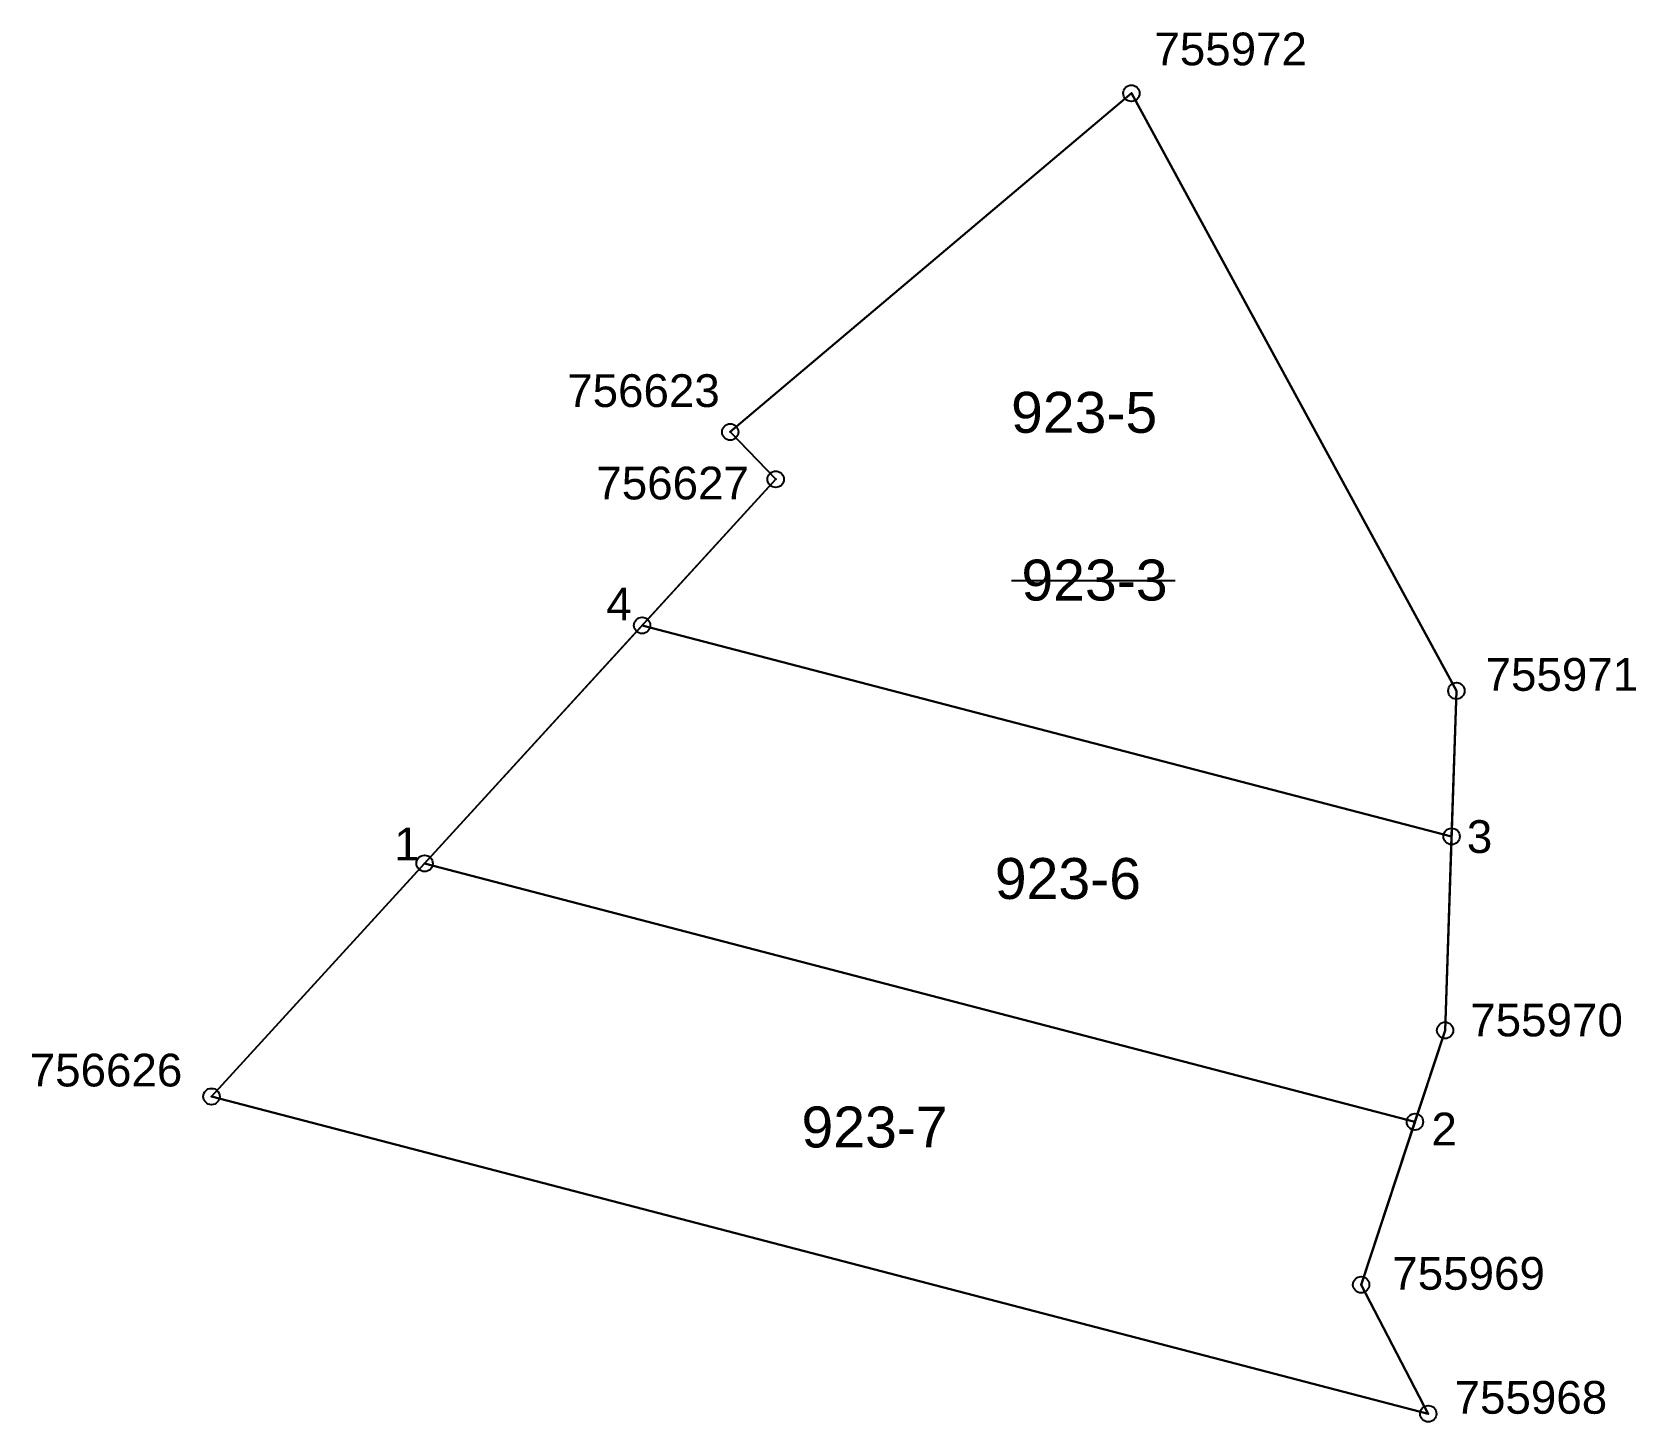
# Model space of a CAD drawing. Header units: metres. Extents: x 7498554.3 to 7498652.3, y 4692808.6 to 4692893.5.
import ezdxf

# ---------------------------------------------------------------- set-up
doc = ezdxf.new("R2010")
doc.units = ezdxf.units.M
doc.header["$PDMODE"] = 32
doc.header["$PDSIZE"] = 1
for name, color, linetype in [('Nr i ri', 1, 'Continuous'), ('Nr Parceles Baze', 7, 'Continuous'), ('Parcel e Re', 1, 'Continuous'), ('Parcela Baze', 7, 'Continuous'), ('Pika_ndarje', 1, 'Continuous')]:
    doc.layers.add(name, color=color, linetype=linetype)
doc.styles.get("Standard").update_dxf_attribs({"font": 'arial.ttf'})

msp = doc.modelspace()

# ---------------------------------------------------------------- linework, layer by layer
at = {"layer": 'Nr Parceles Baze', "color": 1}
msp.add_line((7498614.16, 4692860.043), (7498624.16, 4692860.043), dxfattribs=at)
at = {"layer": 'Nr Parceles Baze', "color": 0}
for p in [(7498621.483, 4692889.796), (7498596.973, 4692869.107), (7498596.973, 4692869.107), (7498599.751, 4692866.217), (7498641.342, 4692853.296), (7498640.652, 4692832.556), (7498565.282, 4692828.513), (7498635.521, 4692817.017), (7498639.625, 4692809.136)]:
    msp.add_point(p, dxfattribs=at)
at = {"layer": 'Parcel e Re', "flags": 128}
msp.add_lwpolyline([(7498596.973, 4692869.107), (7498599.751, 4692866.217), (7498591.592, 4692857.293), (7498641.046, 4692844.404), (7498641.342, 4692853.296), (7498621.483, 4692889.796), (7498596.973, 4692869.107)], dxfattribs=at)
for points in [[(7498591.592, 4692857.293), (7498578.301, 4692842.754), (7498638.806, 4692826.966), (7498640.652, 4692832.556), (7498641.046, 4692844.404)], [(7498578.301, 4692842.754), (7498565.282, 4692828.513), (7498639.625, 4692809.136), (7498635.521, 4692817.017), (7498638.806, 4692826.966)]]:
    msp.add_lwpolyline(points, close=True, dxfattribs=at)
at = {"layer": 'Parcela Baze'}
msp.add_lwpolyline([(7498621.483, 4692889.796), (7498641.342, 4692853.296), (7498640.652, 4692832.556), (7498635.521, 4692817.017), (7498639.625, 4692809.136), (7498565.282, 4692828.513), (7498599.751, 4692866.217), (7498596.973, 4692869.107), (7498621.483, 4692889.796)], dxfattribs=at)
at = {"layer": 'Pika_ndarje', "linetype": 'Continuous'}
for p in [(7498591.592, 4692857.293), (7498641.046, 4692844.404), (7498578.301, 4692842.754), (7498638.806, 4692826.966)]:
    msp.add_point(p, dxfattribs=at)

# ---------------------------------------------------------------- texts
at = {"layer": 'Nr i ri', "char_height": 2.5, "attachment_point": 1}
for s, insert in [('923-5', (7498614.132, 4692871.557)), ('923-6', (7498613.14, 4692843.082)), ('923-7', (7498601.327, 4692827.902))]:
    msp.add_mtext_dynamic_manual_height_columns(s, width=12.98774, gutter_width=1, heights=[0], dxfattribs=dict(at, insert=insert))
at = {"layer": 'Nr Parceles Baze'}
for s, height, p in [('755972', 2, (7498622.888, 4692891.506)), ('756623', 2, (7498587.014, 4692870.634)), ('756623', 2, (7498587.014, 4692870.634)), ('756627', 2, (7498588.794, 4692864.988)), ('923-3', 2.5, (7498614.764, 4692858.812)), ('755971', 2, (7498643.124, 4692853.296)), ('755970', 2, (7498642.188, 4692832.188)), ('756626', 2, (7498554.176, 4692829.128)), ('755969', 2, (7498637.425, 4692816.71)), ('755968', 2, (7498641.231, 4692809.136))]:
    msp.add_text(s, height=height, dxfattribs=at).set_placement(p)
at = {"layer": 'Nr Parceles Baze', "color": 1, "linetype": 'Continuous', "char_height": 2, "attachment_point": 1}
for s, insert in [('4', (7498589.404, 4692859.602)), ('1', (7498576.45, 4692844.935)), ('2', (7498639.817, 4692827.526))]:
    msp.add_mtext_dynamic_manual_height_columns(s, width=2.11065, gutter_width=1, heights=[0], dxfattribs=dict(at, insert=insert))
at = {"layer": 'Pika_ndarje', "color": 1, "linetype": 'Continuous', "insert": (7498641.979, 4692845.392), "char_height": 2, "attachment_point": 1}
msp.add_mtext_dynamic_manual_height_columns('3', width=2.11065, gutter_width=1, heights=[0], dxfattribs=at)

doc.saveas('drawing.dxf')
